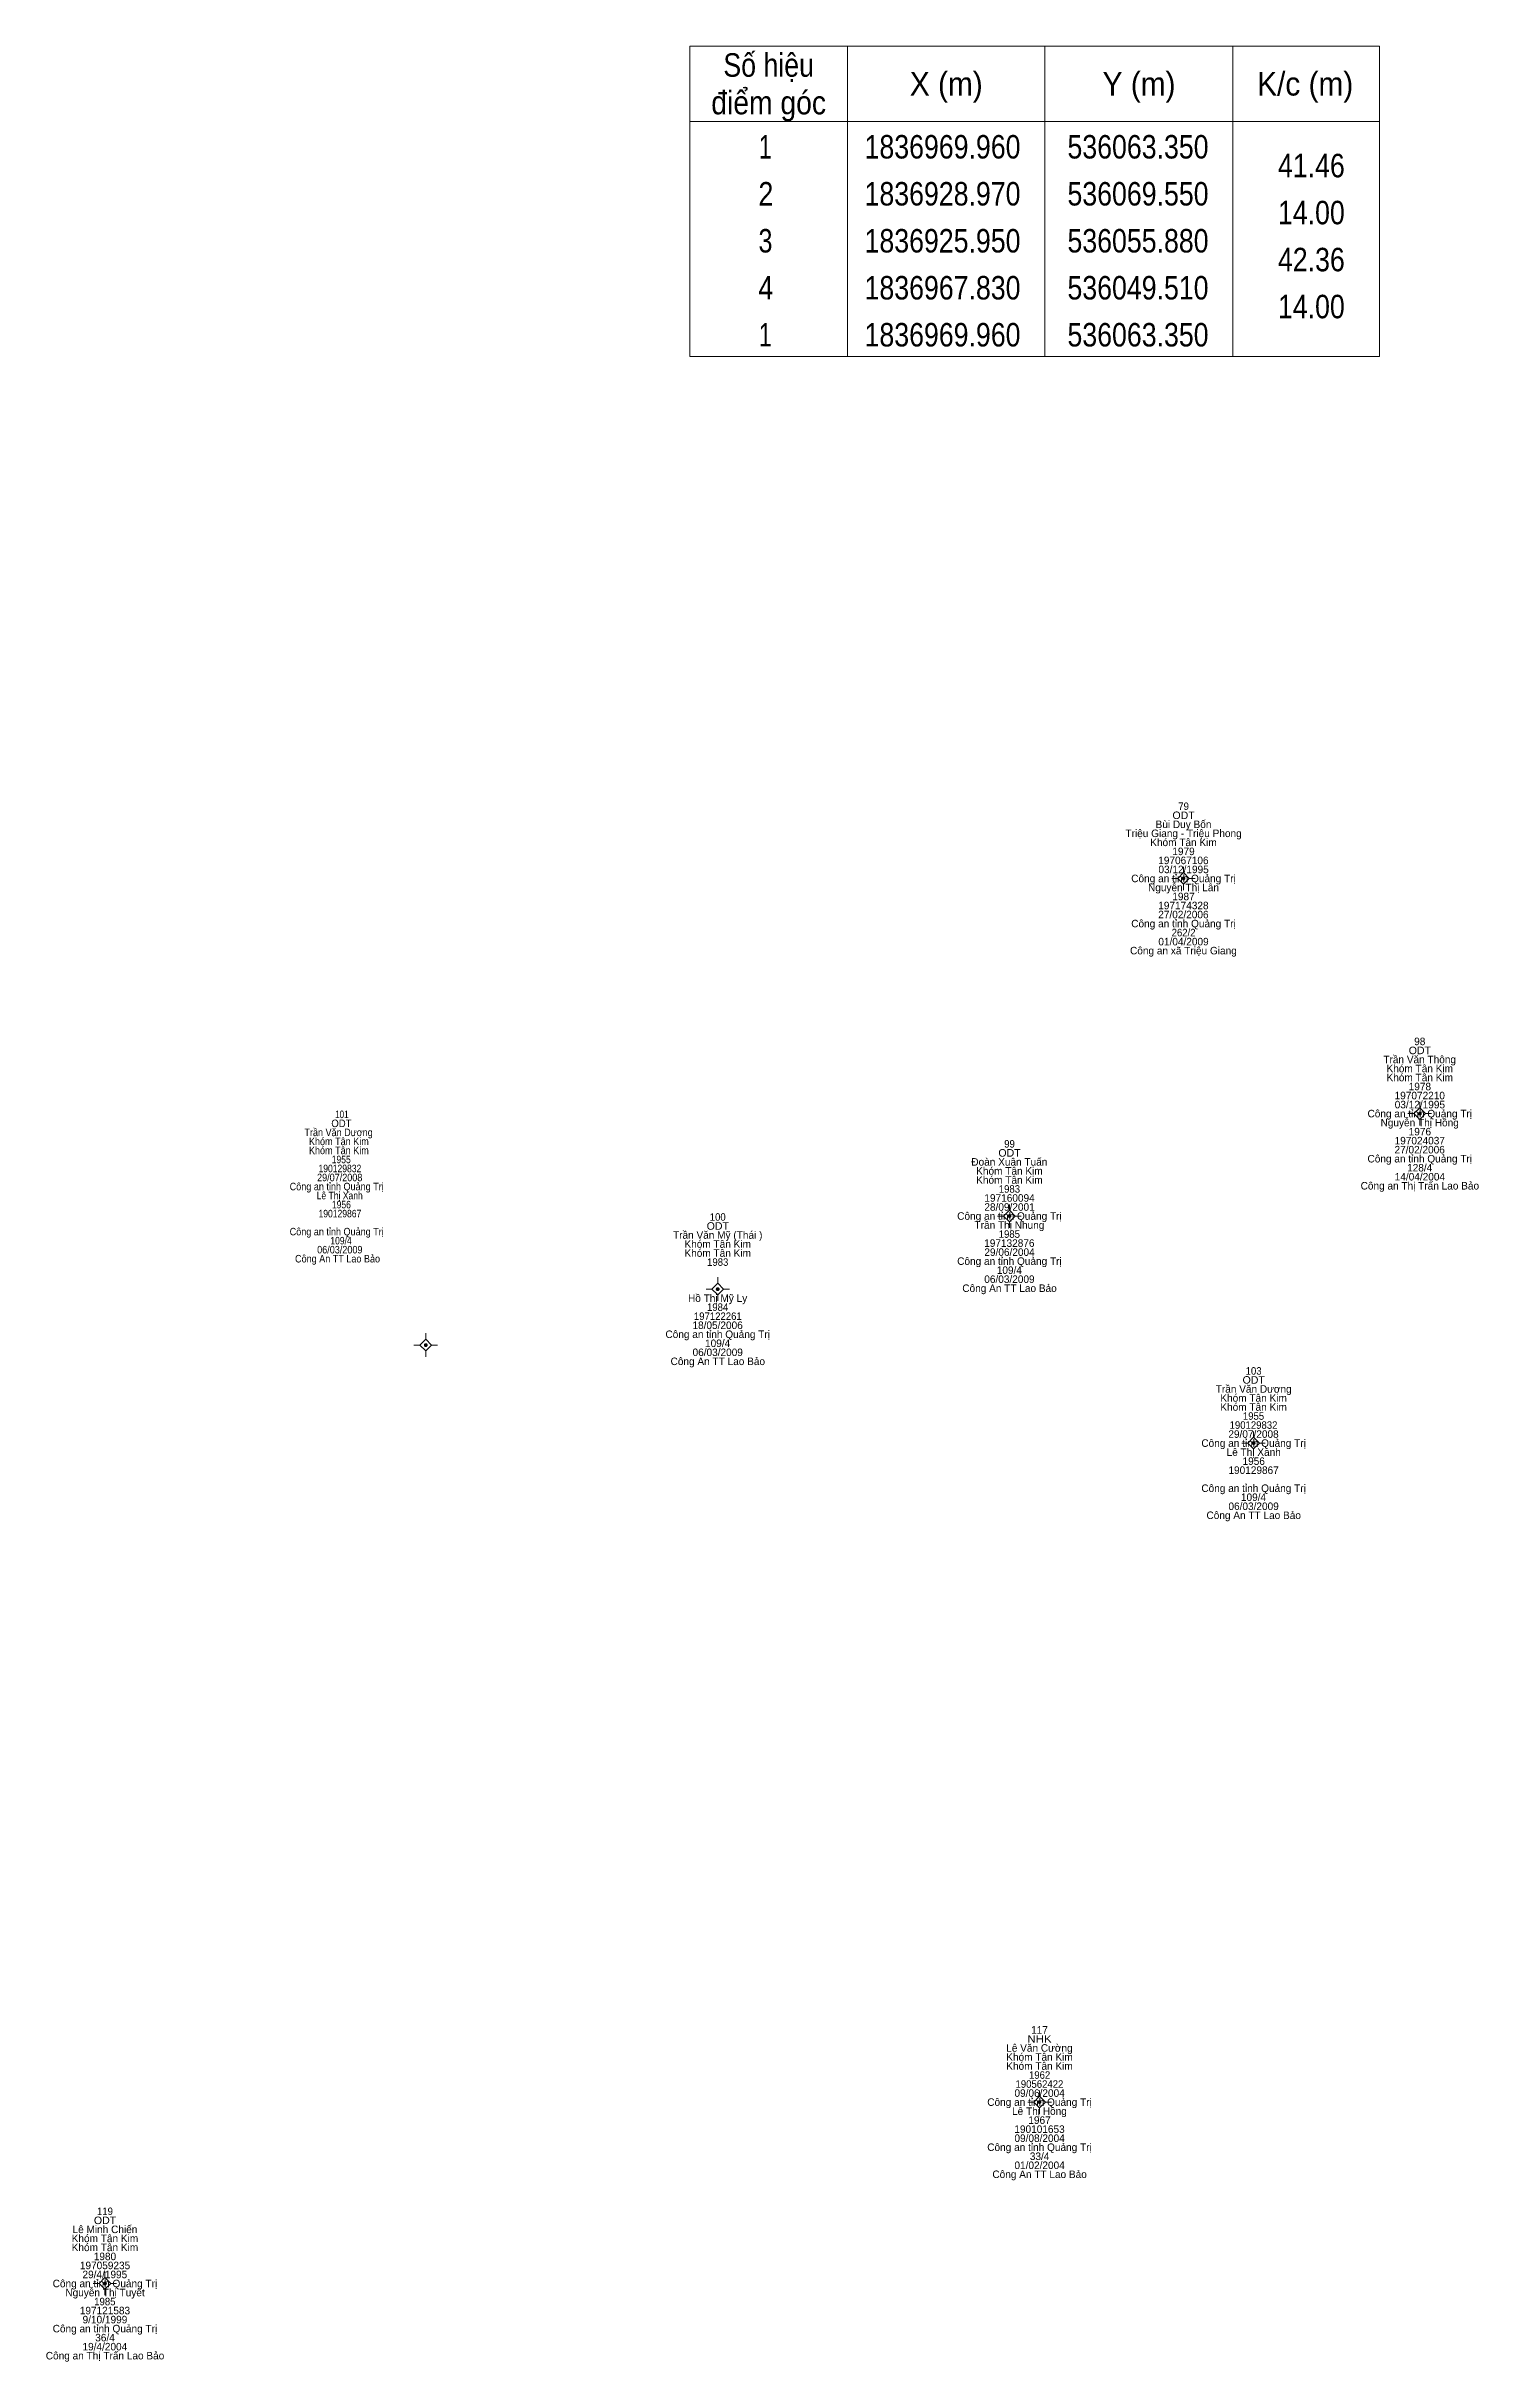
# Model space of a CAD drawing. Header units: metres. Extents: x 535754 to 536552, y 1836422 to 1837057.
# Drawn here: x 536059.8 to 536136, y 1836749.6 to 1836872.8 of the extents above; entities that cross this region are included whole.
import ezdxf
from ezdxf.enums import TextEntityAlignment as Align

# ---------------------------------------------------------------- set-up
doc = ezdxf.new("R2010")
doc.units = ezdxf.units.M
doc.header["$LTSCALE"] = 0.16
doc.linetypes.add('MEDIUM_DASHED', pattern=[4.5, 3, -1.5])
for name, color, linetype, lineweight in [('11', 7, 'MEDIUM_DASHED', 13), ('15', 7, 'Continuous', 13), ('63', 7, 'Continuous', 13)]:
    doc.layers.add(name, color=color, linetype=linetype, lineweight=lineweight)

msp = doc.modelspace()

# ---------------------------------------------------------------- hatches: boundary and pattern name
at = {"layer": '11'}
for points in [[(536120.4149, 1836828.48, 1), (536120.2649, 1836828.48, 1)], [(536132.9849, 1836815.97, 1), (536132.8349, 1836815.97, 1)], [(536111.1549, 1836810.52, 1), (536111.0049, 1836810.52, 1)], [(536095.6349, 1836806.63, 1), (536095.4849, 1836806.63, 1)], [(536080.1049, 1836803.65, 1), (536079.9549, 1836803.65, 1)], [(536124.1449, 1836798.44, 1), (536123.9949, 1836798.44, 1)], [(536112.7549, 1836763.38, 1), (536112.6049, 1836763.38, 1)], [(536063.0349, 1836753.73, 1), (536062.8849, 1836753.73, 1)]]:
    msp.add_hatch(color=256, dxfattribs=at).paths.add_polyline_path(points)

# ---------------------------------------------------------------- linework, layer by layer
for p, q in [((536120.03, 1836828.48), (536119.72, 1836828.48)), ((536120.34, 1836829.1), (536120.34, 1836828.79)), ((536120.34, 1836828.17), (536120.34, 1836827.86)), ((536120.96, 1836828.48), (536120.65, 1836828.48)), ((536132.6, 1836815.97), (536132.28, 1836815.97)), ((536132.91, 1836816.6), (536132.91, 1836816.28)), ((536133.54, 1836815.97), (536133.22, 1836815.97)), ((536132.91, 1836815.66), (536132.91, 1836815.34)), ((536111.08, 1836811.14), (536111.08, 1836810.83)), ((536110.77, 1836810.52), (536110.45, 1836810.52)), ((536111.08, 1836810.21), (536111.08, 1836809.9)), ((536111.7, 1836810.52), (536111.39, 1836810.52)), ((536095.56, 1836807.26), (536095.56, 1836806.94)), ((536095.25, 1836806.63), (536094.94, 1836806.63)), ((536095.56, 1836806.32), (536095.56, 1836806)), ((536096.19, 1836806.63), (536095.87, 1836806.63)), ((536079.72, 1836803.65), (536079.4, 1836803.65)), ((536080.03, 1836804.28), (536080.03, 1836803.96)), ((536080.66, 1836803.65), (536080.34, 1836803.65)), ((536080.03, 1836803.34), (536080.03, 1836803.02)), ((536124.07, 1836799.06), (536124.07, 1836798.75)), ((536123.76, 1836798.44), (536123.44, 1836798.44)), ((536124.07, 1836798.13), (536124.07, 1836797.82)), ((536124.69, 1836798.44), (536124.38, 1836798.44)), ((536112.68, 1836764), (536112.68, 1836763.69)), ((536112.37, 1836763.38), (536112.06, 1836763.38)), ((536112.68, 1836763.07), (536112.68, 1836762.76)), ((536113.31, 1836763.38), (536112.99, 1836763.38)), ((536062.96, 1836754.36), (536062.96, 1836754.04)), ((536062.65, 1836753.73), (536062.34, 1836753.73)), ((536062.96, 1836753.42), (536062.96, 1836753.1)), ((536063.58, 1836753.73), (536063.27, 1836753.73))]:
    msp.add_line(p, q, dxfattribs=at)
for points in [[(536120.34, 1836828.79), (536120.03, 1836828.48), (536120.34, 1836828.17), (536120.65, 1836828.48)], [(536132.91, 1836816.28), (536132.6, 1836815.97), (536132.91, 1836815.66), (536133.22, 1836815.97)], [(536111.08, 1836810.83), (536110.77, 1836810.52), (536111.08, 1836810.21), (536111.39, 1836810.52)], [(536095.56, 1836806.94), (536095.25, 1836806.63), (536095.56, 1836806.32), (536095.87, 1836806.63)], [(536080.03, 1836803.96), (536079.72, 1836803.65), (536080.03, 1836803.34), (536080.34, 1836803.65)], [(536124.07, 1836798.75), (536123.76, 1836798.44), (536124.07, 1836798.13), (536124.38, 1836798.44)], [(536112.68, 1836763.69), (536112.37, 1836763.38), (536112.68, 1836763.07), (536112.99, 1836763.38)], [(536062.96, 1836754.04), (536062.65, 1836753.73), (536062.96, 1836753.42), (536063.27, 1836753.73)]]:
    msp.add_lwpolyline(points, close=True, dxfattribs=at)
for centre in [(536120.3399, 1836828.48), (536132.9099, 1836815.97), (536111.0799, 1836810.52), (536095.5599, 1836806.63), (536080.0299, 1836803.65), (536124.0699, 1836798.44), (536112.6799, 1836763.38), (536062.9599, 1836753.73)]:
    msp.add_circle(centre, 0.075, dxfattribs=at)
at = {"layer": '63'}
for p, q in [((536102.47, 1836872.75), (536102.47, 1836856.25)), ((536112.97, 1836872.75), (536112.97, 1836856.25)), ((536122.97, 1836872.75), (536122.97, 1836856.25)), ((536094.07, 1836868.75), (536130.77, 1836868.75))]:
    msp.add_line(p, q, dxfattribs=at)
msp.add_lwpolyline([(536094.07, 1836872.75), (536130.77, 1836872.75), (536130.77, 1836856.25), (536094.07, 1836856.25)], close=True, dxfattribs=at)

# ---------------------------------------------------------------- texts
at = {"layer": '15'}
for s, width, p in [('ODT', 1.05, (536120.345, 1836831.64)), ('79', 0.95, (536120.345, 1836832.12)), ('262/2', 0.95, (536120.345, 1836825.4)), ('ODT', 1.05, (536132.915, 1836819.13)), ('101', 0.8, (536075.565, 1836815.73)), ('Trần Văn Dương', 0.9, (536075.39, 1836814.77)), ('Khóm Tân Kim', 0.9, (536075.405, 1836814.29)), ('ODT', 0.95, (536075.54, 1836815.25)), ('99', 0.95, (536111.085, 1836814.16)), ('Khóm Tân Kim', 0.9, (536075.405, 1836813.81)), ('190129832', 0.85, (536075.46, 1836812.85)), ('1955', 0.85, (536075.53, 1836813.33)), ('ODT', 1.05, (536111.085, 1836813.68)), ('Công an tỉnh Quảng Trị', 0.9, (536075.29, 1836811.89)), ('29/07/2008', 0.9, (536075.45, 1836812.37)), ('1983', 0.95, (536111.08, 1836811.76)), ('Lê Thị Xanh', 0.85, (536075.45, 1836811.41)), ('190129867', 0.85, (536075.46, 1836810.45)), ('1956', 0.85, (536075.54, 1836810.93)), ('Công an tỉnh Quảng Trị', 0.9, (536075.29, 1836809.49)), ('ODT', 1.05, (536095.565, 1836809.79)), ('100', 0.95, (536095.56, 1836810.27)), ('1985', 0.95, (536111.075, 1836809.36)), ('Công An TT Lao Bảo', 0.9, (536075.335, 1836808.05)), ('06/03/2009', 0.9, (536075.455, 1836808.53)), ('109/4', 0.85, (536075.52, 1836809.01)), ('1983', 0.95, (536095.56, 1836807.87)), ('1984', 0.95, (536095.555, 1836805.47)), ('197122261', 0.95, (536095.565, 1836804.99)), ('103', 0.95, (536124.07, 1836802.08)), ('ODT', 1.05, (536124.075, 1836801.6)), ('1955', 0.95, (536124.065, 1836799.68)), ('190129832', 0.95, (536124.065, 1836799.2)), ('NHK', 1.15, (536112.68, 1836766.54)), ('190562422', 0.95, (536112.675, 1836764.14)), ('1962', 0.95, (536112.685, 1836764.62)), ('ODT', 1.05, (536062.965, 1836756.89)), ('119', 0.95, (536062.96, 1836757.37)), ('1985', 0.95, (536062.955, 1836752.57))]:
    msp.add_text(s, height=0.4, dxfattribs=dict(at, width=width)).set_placement(p, align=Align.CENTER)
for s, p in [('Triệu Giang - Triệu Phong', (536120.345, 1836830.68)), ('Khóm Tân Kim', (536120.34, 1836830.2)), ('Bùi Duy Bốn', (536120.34, 1836831.16)), ('197067106', (536120.335, 1836829.24)), ('1979', (536120.34, 1836829.72)), ('Công an tỉnh Quảng Trị', (536120.34, 1836828.28)), ('Nguyễn Thị Lân', (536120.34, 1836827.8)), ('03/12/1995', (536120.345, 1836828.76)), ('197174328', (536120.335, 1836826.84)), ('1987', (536120.34, 1836827.32)), ('Công an tỉnh Quảng Trị', (536120.34, 1836825.88)), ('27/02/2006', (536120.335, 1836826.36)), ('Công an xã Triệu Giang', (536120.335, 1836824.44)), ('01/04/2009', (536120.34, 1836824.92)), ('98', (536132.91, 1836819.61)), ('Trần Văn Thông', (536132.905, 1836818.65)), ('Khóm Tân Kim', (536132.91, 1836818.17)), ('Khóm Tân Kim', (536132.91, 1836817.69)), ('197072210', (536132.91, 1836816.73)), ('1978', (536132.915, 1836817.21)), ('Công an tỉnh Quảng Trị', (536132.91, 1836815.77)), ('Nguyễn Thị Hồng', (536132.905, 1836815.29)), ('03/12/1995', (536132.915, 1836816.25)), ('197024037', (536132.91, 1836814.33)), ('1976', (536132.915, 1836814.81)), ('Đoàn Xuân Tuấn', (536111.075, 1836813.2)), ('Công an tỉnh Quảng Trị', (536132.91, 1836813.37)), ('27/02/2006', (536132.905, 1836813.85)), ('128/4', (536132.905, 1836812.89)), ('Khóm Tân Kim', (536111.08, 1836812.72)), ('Khóm Tân Kim', (536111.08, 1836812.24)), ('Công an Thị Trấn Lao Bảo', (536132.915, 1836811.93)), ('14/04/2004', (536132.915, 1836812.41)), ('28/09/2001', (536111.085, 1836810.8)), ('197160094', (536111.085, 1836811.28)), ('Trần Văn Mỹ (Thái )', (536095.56, 1836809.31)), ('Công an tỉnh Quảng Trị', (536111.08, 1836810.32)), ('Trần Thị Nhung', (536111.08, 1836809.84)), ('Khóm Tân Kim', (536095.56, 1836808.83)), ('Khóm Tân Kim', (536095.56, 1836808.35)), ('Công an tỉnh Quảng Trị', (536111.08, 1836807.92)), ('29/06/2004', (536111.085, 1836808.4)), ('197132876', (536111.075, 1836808.88)), ('06/03/2009', (536111.08, 1836806.96)), ('109/4', (536111.075, 1836807.44)), ('Hồ Thị Mỹ Ly', (536095.555, 1836805.95)), ('Công An TT Lao Bảo', (536111.085, 1836806.48)), ('18/05/2006', (536095.555, 1836804.51)), ('Công an tỉnh Quảng Trị', (536095.56, 1836804.03)), ('06/03/2009', (536095.56, 1836803.07)), ('109/4', (536095.555, 1836803.55)), ('Công An TT Lao Bảo', (536095.565, 1836802.59)), ('Trần Văn Dương', (536124.075, 1836801.12)), ('Khóm Tân Kim', (536124.07, 1836800.64)), ('Khóm Tân Kim', (536124.07, 1836800.16)), ('Công an tỉnh Quảng Trị', (536124.07, 1836798.24)), ('29/07/2008', (536124.065, 1836798.72)), ('Lê Thị Xanh', (536124.075, 1836797.76)), ('1956', (536124.075, 1836797.28)), ('Công an tỉnh Quảng Trị', (536124.07, 1836795.84)), ('190129867', (536124.07, 1836796.8)), ('Công An TT Lao Bảo', (536124.075, 1836794.4)), ('06/03/2009', (536124.07, 1836794.88)), ('109/4', (536124.065, 1836795.36)), ('Lê Văn Cường', (536112.675, 1836766.06)), ('117', (536112.68, 1836767.02)), ('Khóm Tân Kim', (536112.68, 1836765.58)), ('Khóm Tân Kim', (536112.68, 1836765.1)), ('09/06/2004', (536112.685, 1836763.66)), ('Công an tỉnh Quảng Trị', (536112.68, 1836763.18)), ('Lê Thị Hồng', (536112.675, 1836762.7)), ('09/08/2004', (536112.685, 1836761.26)), ('190101653', (536112.68, 1836761.74)), ('1967', (536112.68, 1836762.22)), ('Công an tỉnh Quảng Trị', (536112.68, 1836760.78)), ('33/4', (536112.685, 1836760.3)), ('Công An TT Lao Bảo', (536112.685, 1836759.34)), ('01/02/2004', (536112.685, 1836759.82)), ('Lê Minh Chiến', (536062.96, 1836756.41)), ('Khóm Tân Kim', (536062.96, 1836755.93)), ('Khóm Tân Kim', (536062.96, 1836755.45)), ('1980', (536062.96, 1836754.97)), ('197059235', (536062.965, 1836754.49)), ('29/4/1995', (536062.955, 1836754.01)), ('Công an tỉnh Quảng Trị', (536062.96, 1836753.53)), ('Nguyễn Thị Tuyết', (536062.965, 1836753.05)), ('197121583', (536062.96, 1836752.09)), ('9/10/1999', (536062.96, 1836751.61)), ('Công an tỉnh Quảng Trị', (536062.96, 1836751.13)), ('19/4/2004', (536062.955, 1836750.17)), ('36/4', (536062.965, 1836750.65)), ('Công an Thị Trấn Lao Bảo', (536062.965, 1836749.69))]:
    msp.add_text(s, height=0.4, dxfattribs=at).set_placement(p, align=Align.CENTER)
at = {"layer": '63'}
for s, width, p in [('Số hiệu', 0.85, (536098.27, 1836871.13)), ('X (m)', 0.95, (536107.72, 1836870.13)), ('Y (m)', 0.95, (536117.975, 1836870.13)), ('K/c (m)', 0.95, (536126.815, 1836870.13)), ('điểm góc', 0.9, (536098.27, 1836869.13)), (' 1', 0.75, (536097.92, 1836866.78)), ('1836969.960', 0.85, (536107.52, 1836866.78)), ('536063.350', 0.85, (536117.92, 1836866.78)), (' 2', 0.85, (536097.925, 1836864.28)), ('1836928.970', 0.85, (536107.52, 1836864.28)), ('536069.550', 0.85, (536117.92, 1836864.28)), (' 3', 0.8, (536097.915, 1836861.78)), ('1836925.950', 0.85, (536107.52, 1836861.78)), ('536055.880', 0.85, (536117.92, 1836861.78)), (' 4', 0.85, (536097.92, 1836859.28)), ('1836967.830', 0.85, (536107.52, 1836859.28)), ('536049.510', 0.85, (536117.92, 1836859.28)), (' 1', 0.75, (536097.92, 1836856.78)), ('1836969.960', 0.85, (536107.52, 1836856.78)), ('536063.350', 0.85, (536117.92, 1836856.78))]:
    msp.add_text(s, height=1.25, dxfattribs=dict(at, width=width)).set_placement(p, align=Align.CENTER)
at = {"layer": '63', "width": 0.85}
for s, p in [('41.46', (536128.92, 1836865.78)), ('14.00', (536128.92, 1836863.28)), ('42.36', (536128.92, 1836860.78)), ('14.00', (536128.92, 1836858.28))]:
    msp.add_text(s, height=1.25, dxfattribs=at).set_placement(p, align=Align.RIGHT)

doc.saveas('drawing.dxf')
